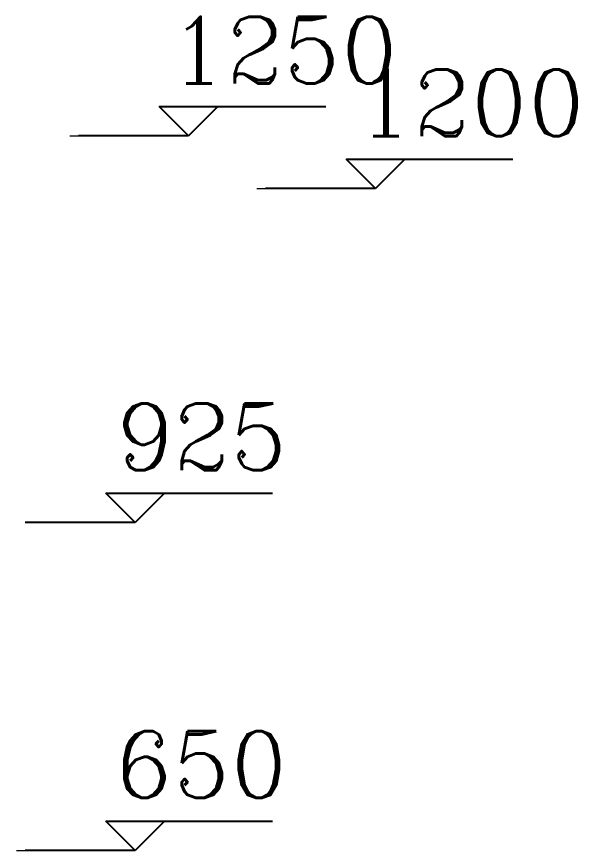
# Model space of a CAD drawing. Header units: millimetres. Extents: x 35860 to 71103, y -11298 to -8385.
# Drawn here: x 39580.2 to 39697.6, y -9424.2 to -9249.4 of the extents above; entities that cross this region are included whole.
import ezdxf

# ---------------------------------------------------------------- set-up
doc = ezdxf.new("R2010")
doc.units = ezdxf.units.MM
doc.header["$MEASUREMENT"] = 0
doc.layers.get('0').update_dxf_attribs({"lineweight": 15})
doc.layers.add('03_Yazı', color=1, linetype='Continuous', lineweight=30)
doc.layers.add('RAK', color=110, linetype='Continuous')
doc.styles.add('ROMANC', font='romanc', dxfattribs={"height": 0.11})

msp = doc.modelspace()

# ---------------------------------------------------------------- linework, layer by layer
for p, q in [((39591.33, -9274.34), (39610.08, -9274.34)), ((39630.55, -9285.4), (39649.3, -9285.4)), ((39580.18, -9424.23), (39598.93, -9424.23))]:
    msp.add_line(p, q)
at = {"layer": 'RAK'}
for p, q in [((39610.06, -9268.2), (39645.01, -9268.2)), ((39610.06, -9268.2), (39645.01, -9268.2)), ((39616.21, -9274.34), (39610.06, -9268.2)), ((39622.35, -9268.2), (39616.21, -9274.34)), ((39616.21, -9274.34), (39593.14, -9274.34)), ((39649.28, -9279.25), (39684.22, -9279.25)), ((39649.28, -9279.25), (39684.22, -9279.25)), ((39655.42, -9285.4), (39649.28, -9279.25)), ((39661.57, -9279.25), (39655.42, -9285.4)), ((39655.42, -9285.4), (39632.35, -9285.4)), ((39598.91, -9349.33), (39633.86, -9349.33)), ((39598.91, -9349.33), (39633.86, -9349.33)), ((39605.06, -9355.48), (39598.91, -9349.33)), ((39611.2, -9349.33), (39605.06, -9355.48)), ((39605.06, -9355.48), (39581.99, -9355.48)), ((39598.91, -9418.08), (39633.86, -9418.08)), ((39598.91, -9418.08), (39633.86, -9418.08)), ((39605.06, -9424.23), (39598.91, -9418.08)), ((39611.2, -9418.08), (39605.06, -9424.23)), ((39605.06, -9424.23), (39581.99, -9424.23))]:
    msp.add_line(p, q, dxfattribs=at)

# ---------------------------------------------------------------- texts
at = {"layer": '03_Yazı', "style": 'ROMANC'}
for s, p in [('1250', (39612.14, -9263.37)), ('1200', (39651.36, -9274.42)), ('925', (39600.99, -9344.5)), ('650', (39600.99, -9413.25))]:
    msp.add_text(s, height=14, dxfattribs=at).set_placement(p)

doc.saveas('drawing.dxf')
